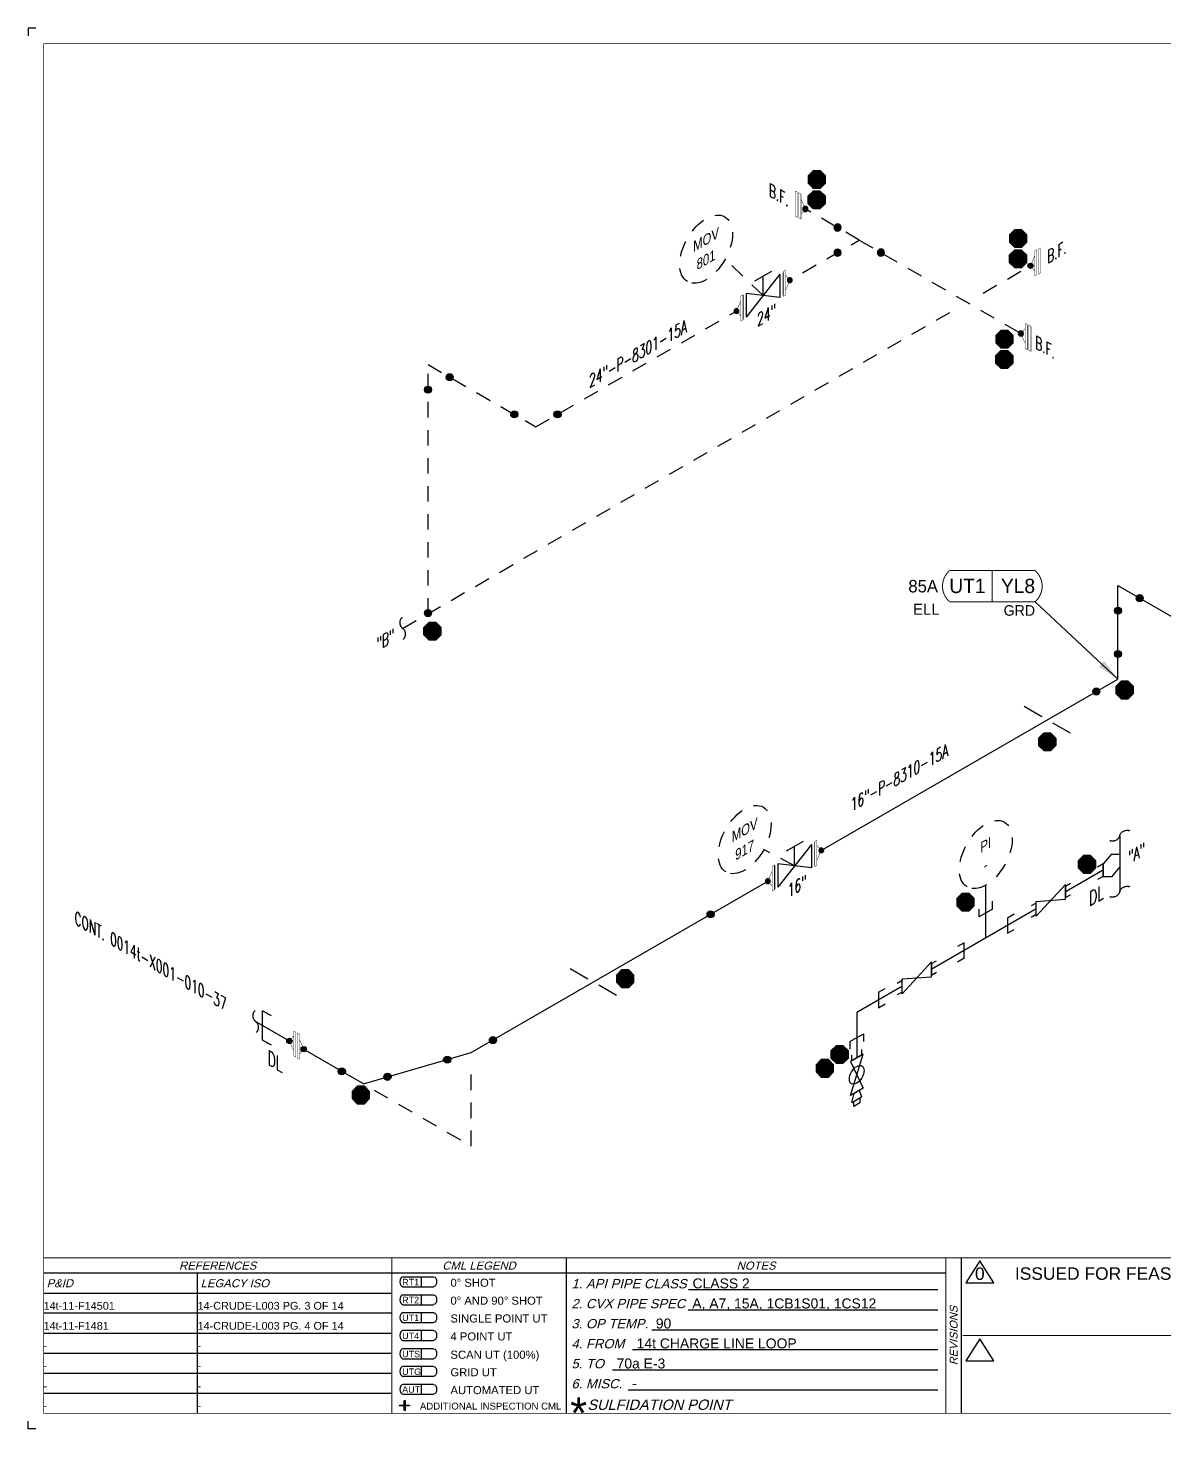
# Model space of a CAD drawing. Header units: inches. Extents: x 0 to 17.2, y 0 to 11.2.
# Drawn here: x 0 to 9.13, y 0 to 11.25 of the extents above; entities that cross this region are included whole.
import ezdxf
from ezdxf.enums import TextEntityAlignment as Align

# ---------------------------------------------------------------- set-up
doc = ezdxf.new("R2010")
doc.units = ezdxf.units.IN
doc.header["$MEASUREMENT"] = 0
doc.linetypes.add('HIDDEN2', pattern=[0.1875, 0.125, -0.0625])
for name, color, linetype in [('3', 1, 'Continuous'), ('BORDER', 3, 'Continuous'), ('BORDERTEXT', 7, 'Continuous'), ('COMP', 1, 'Continuous'), ('Continuation', 7, 'Continuous'), ('DL', 20, 'Continuous'), ('FITTINGS', 4, 'Continuous'), ('PART_PCML', 7, 'Continuous'), ('PART_SelectedCML_UT', 132, 'Continuous'), ('PIPE-ANNO', 150, 'HIDDEN2'), ('TEXT', 7, 'Continuous'), ('UNAS.PIPE', 251, 'Continuous'), ('WELD POINTS', 41, 'Continuous'), ('Welds', 7, 'Continuous')]:
    doc.layers.add(name, color=color, linetype=linetype)
doc.layers.add('PIPE', color=7, linetype='Continuous', lineweight=30)
doc.styles.add('CMLPAS', font='')
doc.styles.add('FEASStandard', font='arial.ttf')
doc.styles.add('ISO30', font='simplex.shx', dxfattribs={"width": 0.85, "oblique": 30, "height": 0.075})
doc.styles.add('ISO330', font='romand.shx', dxfattribs={"width": 0.85, "height": 0.05})
doc.styles.add('PART_Standard', font='romans', dxfattribs={"width": 0.8, "height": 0.09})
doc.styles.add('Richmond', font='arial.ttf')
doc.styles.add('SIMPLEX', font='ROMANS')
doc.styles.get("Standard").update_dxf_attribs({"font": 'arial.ttf'})
doc.styles.get('CMLPAS').set_extended_font_data('Cordia New')
doc.dimstyles.new('Richmond', dxfattribs={"dimtxt": 0.18, "dimasz": 0.18, "dimexe": 0.18, "dimexo": 0.0625, "dimgap": 0.09, "dimtad": 0, "dimtih": 1, "dimtoh": 1, "dimdec": 4, "dimzin": 0, "dimdsep": 46, "dimtxsty": 'Richmond', "dimcen": 0.09, "dimadec": 0, "dimazin": 0, "dimtfac": 1, "dimtdec": 4, "dimtofl": 0, "dimtmove": 0, "dimatfit": 3, "dimfxl": 1, "dimtolj": 1, "dimtzin": 0, "dimarcsym": 0})
doc.dimstyles.get("Standard").update_dxf_attribs({"dimtxt": 0.18, "dimasz": 0.18, "dimexe": 0.18, "dimexo": 0.0625, "dimgap": 0.09, "dimtad": 0, "dimtih": 1, "dimtoh": 1, "dimdec": 4, "dimzin": 0, "dimdsep": 46, "dimtxsty": 'Standard', "dimcen": 0.09, "dimadec": 0, "dimazin": 0, "dimtfac": 1, "dimtdec": 4, "dimtofl": 0, "dimtmove": 0, "dimatfit": 3, "dimfxl": 1, "dimtolj": 1, "dimtzin": 0, "dimarcsym": 0})

# ---------------------------------------------------------------- blocks, each defined once
blk = doc.blocks.new('Border')
h = blk.add_hatch(color=256)
h.dxf.hatch_style = 1
h.paths.add_polyline_path([(3.147, 0.317), (3.11, 0.317), (3.11, 0.31), (3.147, 0.31), (3.147, 0.273), (3.154, 0.273), (3.154, 0.31), (3.191, 0.31), (3.191, 0.317), (3.154, 0.317), (3.154, 0.354), (3.147, 0.354)])
blk.add_line((5.432, 1.244), (7.435, 1.244))
for points in [[(5.43, 1.083), (7.435, 1.083)], [(5.136, 0.922), (7.435, 0.922)], [(4.982, 0.762), (7.435, 0.762)], [(4.822, 0.601), (7.435, 0.601)], [(3.147, 0.317), (3.147, 0.354), (3.154, 0.354), (3.154, 0.317)], [(4.947, 0.44), (7.435, 0.44)], [(3.147, 0.31), (3.11, 0.31), (3.11, 0.317), (3.147, 0.317)], [(3.154, 0.31), (3.154, 0.273), (3.147, 0.273), (3.147, 0.31)], [(3.154, 0.317), (3.191, 0.317), (3.191, 0.31), (3.154, 0.31)]]:
    blk.add_lwpolyline(points)
at = {"layer": 'BORDER'}
for p, q in [((7.625, 0.25), (7.625, 1.5)), ((7.5, 1.375), (0.25, 1.375)), ((1.487, 0.25), (1.487, 1.375)), ((1.487, 1.214), (0.25, 1.214)), ((3.048, 1.214), (1.487, 1.214)), ((1.487, 1.054), (0.25, 1.054)), ((3.048, 1.054), (1.487, 1.054)), ((1.487, 0.893), (0.25, 0.893)), ((3.048, 0.893), (1.487, 0.893)), ((1.487, 0.732), (0.25, 0.732)), ((3.048, 0.732), (1.487, 0.732)), ((1.487, 0.571), (0.25, 0.571)), ((3.048, 0.571), (1.487, 0.571)), ((1.487, 0.411), (0.25, 0.411)), ((3.048, 0.411), (1.487, 0.411))]:
    blk.add_line(p, q, dxfattribs=at)
at = {"layer": 'BORDER', "const_width": 0.005}
blk.add_lwpolyline([(0.25, 0.25), (17.25, 0.25), (17.25, 11.25), (0.25, 11.25)], close=True, dxfattribs=at)
at = {"layer": 'BORDER', "const_width": 0.00833}
for points in [[(17.25, 1.5), (0.25, 1.5)], [(3.048, 0.25), (3.048, 1.5)], [(4.45, 0.25), (4.45, 1.5)], [(7.5, 0.25), (7.5, 1.5)], [(7.634, 0.875), (10.375, 0.875)]]:
    blk.add_lwpolyline(points, dxfattribs=at)
at = {"layer": 'BORDERTEXT', "color": 7, "linetype": 'Continuous'}
for p, q in [((3.137, 1.346), (3.383, 1.346)), ((3.137, 1.267), (3.383, 1.267)), ((3.137, 1.202), (3.383, 1.202)), ((3.137, 1.123), (3.383, 1.123))]:
    blk.add_line(p, q, dxfattribs=at)
at = {"layer": 'BORDERTEXT'}
for p, q in [((3.283, 1.346), (3.283, 1.267)), ((3.283, 1.202), (3.283, 1.123)), ((3.283, 1.059), (3.283, 0.98)), ((3.283, 1.059), (3.283, 0.98)), ((3.283, 0.915), (3.283, 0.836)), ((3.283, 0.915), (3.283, 0.836)), ((3.283, 0.768), (3.283, 0.689)), ((3.283, 0.768), (3.283, 0.689)), ((3.283, 0.626), (3.283, 0.548)), ((3.283, 0.626), (3.283, 0.548)), ((3.283, 0.483), (3.283, 0.405)), ((3.283, 0.483), (3.283, 0.405))]:
    blk.add_line(p, q, dxfattribs=at)
at = {"layer": 'BORDERTEXT', "color": 7}
for p, q in [((3.383, 1.059), (3.137, 1.059)), ((3.137, 0.98), (3.383, 0.98)), ((3.383, 0.915), (3.137, 0.915)), ((3.137, 0.836), (3.383, 0.836)), ((3.383, 0.768), (3.137, 0.768)), ((3.137, 0.689), (3.383, 0.689)), ((3.383, 0.626), (3.137, 0.626)), ((3.137, 0.548), (3.383, 0.548)), ((3.383, 0.483), (3.137, 0.483)), ((3.137, 0.405), (3.383, 0.405))]:
    blk.add_line(p, q, dxfattribs=at)
at = {"layer": 'BORDERTEXT'}
for centre in [(3.137, 1.307), (3.137, 1.163), (3.137, 1.02), (3.137, 0.876), (3.137, 0.729), (3.137, 0.587), (3.137, 0.444)]:
    blk.add_ellipse(centre, major_axis=(0, -0.0394), ratio=0.624439, start_param=3.141593, end_param=6.283185, dxfattribs=at)
at = {"layer": 'BORDERTEXT', "extrusion": (0, 0, -1)}
for centre in [(3.383, 1.307), (3.383, 1.163), (3.383, 1.02), (3.383, 0.876), (3.383, 0.729), (3.383, 0.587), (3.383, 0.444)]:
    blk.add_ellipse(centre, major_axis=(0, -0.0394), ratio=0.624439, start_param=3.141593, end_param=6.283185, dxfattribs=at)
at = {"layer": 'BORDERTEXT', "style": 'FEASStandard', "oblique": 15}
for s, p in [('REFERENCES', (1.649, 1.437)), ('CML LEGEND', (3.749, 1.437)), ('NOTES', (5.975, 1.437))]:
    blk.add_text(s, height=0.065, dxfattribs=at).set_placement(p, align=Align.MIDDLE)
for s, p in [('P&ID', (0.275, 1.295)), ('LEGACY ISO', (1.512, 1.295))]:
    blk.add_text(s, height=0.065, dxfattribs=at).set_placement(p, align=Align.MIDDLE_LEFT)
at = {"layer": 'BORDERTEXT', "style": 'FEASStandard'}
for s, height, p in [('RT1', 0.0518, (3.131, 1.279)), ('0%%D SHOT', 0.0648, (3.519, 1.267)), ('RT2', 0.0518, (3.131, 1.135)), ('0%%D AND 90%%D SHOT', 0.0648, (3.519, 1.123)), ('UT1', 0.0518, (3.131, 0.992)), ('SINGLE POINT UT', 0.0648, (3.519, 0.98)), ('4 POINT UT', 0.0648, (3.519, 0.836)), ('UT4', 0.0518, (3.131, 0.847)), ('UTS', 0.0518, (3.131, 0.701)), ('SCAN UT (100%%%)', 0.0648, (3.519, 0.689)), ('UTG', 0.0518, (3.131, 0.559)), ('GRID UT', 0.0648, (3.519, 0.548)), ('AUT', 0.0518, (3.131, 0.416)), ('AUTOMATED UT', 0.0648, (3.519, 0.405)), ('ADDITIONAL INSPECTION CML', 0.055, (3.274, 0.281))]:
    blk.add_text(s, height=height, dxfattribs=at).set_placement(p)
at = {"layer": 'BORDERTEXT', "style": 'FEASStandard', "oblique": 15}
for s, height, p in [('1. API PIPE CLASS', 0.075, (4.491, 1.254)), ('2. CVX PIPE SPEC', 0.075, (4.491, 1.094)), ('3. OP TEMP.', 0.075, (4.491, 0.933)), ('4. FROM ', 0.075, (4.491, 0.772)), ('5. TO ', 0.075, (4.491, 0.612)), ('6. MISC. ', 0.075, (4.491, 0.451)), ('SULFIDATION POINT', 0.08333, (4.619, 0.278))]:
    blk.add_text(s, height=height, dxfattribs=at).set_placement(p)
blk.add_text('REVISIONS', height=0.0625, rotation=90, dxfattribs=at).set_placement((7.562, 0.875), align=Align.MIDDLE)
at = {"layer": 'BORDERTEXT', "insert": (4.481, 0.378), "char_height": 0.25, "attachment_point": 1, "style": 'FEASStandard'}
blk.add_mtext('*', dxfattribs=at)
blk = doc.blocks.new('BORDER TEXT')
at = {"layer": 'BORDERTEXT'}
for tag, p, height, style in [('API_PIPE_CLASS', (5.464, 1.254), 0.08, 'Richmond'), ('MATERIAL1', (12.263, 1.211), 0.08, 'Richmond'), ('P&ID_#1', (0.25, 1.083), 0.0625, 'FEASStandard'), ('LINE_#1', (1.487, 1.083), 0.0625, 'FEASStandard'), ('CVX_PIPE_SPEC', (5.462, 1.093), 0.08, 'Richmond'), ('OP_TEMP', (5.169, 0.932), 0.08, 'Richmond'), ('MATERIAL2', (12.263, 1.04), 0.08, 'Richmond'), ('P&ID_#2', (0.25, 0.922), 0.0625, 'FEASStandard'), ('LINE_#2', (1.487, 0.922), 0.0625, 'FEASStandard'), ('MATERIAL3', (12.263, 0.868), 0.08, 'Richmond'), ('P&ID_#3', (0.25, 0.762), 0.0625, 'FEASStandard'), ('LINE_#3', (1.487, 0.762), 0.0625, 'FEASStandard'), ('FROM', (5.015, 0.772), 0.08, 'Richmond'), ('TO', (4.854, 0.611), 0.08, 'Richmond'), ('MATERIAL4', (12.263, 0.696), 0.08, 'Richmond'), ('P&ID_#4', (0.25, 0.601), 0.0625, 'FEASStandard'), ('LINE_#4', (1.487, 0.601), 0.0625, 'FEASStandard'), ('MATERIAL5', (12.263, 0.525), 0.08, 'Richmond'), ('P&ID_#5', (0.25, 0.44), 0.0625, 'FEASStandard'), ('LINE_#5', (1.487, 0.44), 0.0625, 'FEASStandard'), ('MISC', (4.979, 0.451), 0.08, 'Richmond'), ('INSULATION', (12.928, 0.414), 0.0625, 'FEASStandard'), ('P&ID_#6', (0.25, 0.28), 0.0625, 'FEASStandard'), ('LINE_#6', (1.487, 0.28), 0.0625, 'FEASStandard'), ('PWHT', (12.928, 0.281), 0.0625, 'FEASStandard')]:
    blk.add_attdef(tag, p, '', height=height, dxfattribs=dict(at, style=style))
at = {"layer": 'BORDERTEXT', "style": 'FEASStandard'}
for tag, p in [('DR.BY', (11.075, 0.562)), ('DR.BY_DATE', (11.95, 0.562)), ('CHK_BY', (11.075, 0.354)), ('CHK._BY_DATE', (11.95, 0.354))]:
    blk.add_attdef(tag, text='', height=0.1, dxfattribs=at).set_placement(p, align=Align.MIDDLE_CENTER)
at = {"layer": 'BORDERTEXT', "style": 'PART_Standard', "width": 0.8}
for tag, p in [('PLANT_NUMBER', (13.938, 0.384)), ('SYSTEM_NUMBER', (14.812, 0.384)), ('CIRCUIT_NUMBER', (15.688, 0.384)), ('SHEET_NUMBER', (16.5, 0.384)), ('REVISION', (17.062, 0.384))]:
    blk.add_attdef(tag, text='', height=0.15, dxfattribs=at).set_placement(p, align=Align.MIDDLE_CENTER)
blk = doc.blocks.new('AM9A04')
at = {"linetype": 'Continuous', "const_width": 0.01}
blk.add_lwpolyline([(0, -0.289), (0, 0.289), (-0.05, 0.318), (-0.05, -0.26)], close=True, dxfattribs=at)
at = {"const_width": 0.01}
blk.add_lwpolyline([(-0.05, -0.144), (-0.15, 0.087), (-0.05, 0.202)], dxfattribs=at)
blk = doc.blocks.new('A09')
at = {"layer": 'Welds'}
h = blk.add_hatch(color=256, dxfattribs=at)
h.dxf.hatch_style = 1
h.paths.add_polyline_path([(-0.03, 0, 1), (0.03, 0, 1)])
blk.add_circle((0, 0), 0.03, dxfattribs=at)
blk = doc.blocks.new('1_BREAK-PIPE_PIPE_00')
at = {"color": 0, "linetype": 'ByBlock', "lineweight": -2}
for centre, major_axis in [((0.03, -0.092), (0, 0.101)), ((-0.03, 0.092), (0, -0.101))]:
    blk.add_ellipse(centre, major_axis=major_axis, ratio=0.711978, start_param=0.427466, end_param=3.141593, dxfattribs=at)
blk = doc.blocks.new('1_Tilde_00')
at = {"layer": 'PIPE-ANNO', "xscale": -0.5000000000000001, "yscale": 0.5, "zscale": 0.5}
blk.add_blockref('1_BREAK-PIPE_PIPE_00', (0, 0), dxfattribs=at)
blk = doc.blocks.new('1_Cont_330')
at = {"layer": 'Continuation', "style": 'PART_Standard', "oblique": 330, "width": 0.8}
blk.add_attdef('CONT.', (0, 0), '', height=0.09, rotation=330, dxfattribs=at)
blk = doc.blocks.new('2_WELD_SINGLE_00')
at = {"linetype": 'ByBlock', "lineweight": -2}
h = blk.add_hatch(color=0, dxfattribs=at)
edge = h.paths.add_edge_path()
edge.add_arc((0, 0), 0.0286, 0, 360)
at = {"color": 0, "linetype": 'ByBlock', "lineweight": -2}
blk.add_circle((0, 0), 0.0286, dxfattribs=at)
blk = doc.blocks.new('*U89')
at = {"layer": 'WELD POINTS'}
for p, rotation in [((-0.174, 0.1), 329.9999999999993), ((0.193, 0.056), 106.102113751986)]:
    blk.add_blockref('2_WELD_SINGLE_00', p, dxfattribs=dict(at, rotation=rotation))
blk = doc.blocks.new('*U90')
at = {"layer": 'WELD POINTS'}
for p, rotation in [((0.174, 0.1), 120.0000000000004), ((-0.193, -0.056), 16.10211375198597)]:
    blk.add_blockref('2_WELD_SINGLE_00', p, dxfattribs=dict(at, rotation=rotation))
blk = doc.blocks.new('4_SUPPORT_I-BEAM_30')
at = {"color": 0, "linetype": 'ByBlock', "lineweight": -2}
for p, q in [((-0.044, 0.025), (-0.186, 0.107)), ((0.186, -0.107), (0.044, -0.025))]:
    blk.add_line(p, q, dxfattribs=at)
blk = doc.blocks.new('3_VALVE_FLANGE_GATE_30')
at = {"color": 0, "linetype": 'ByBlock', "lineweight": -2}
blk.add_wipeout([(-0.162, -0.187), (-0.135, -0.172), (0, 0), (0.135, -0.016), (0.162, 0), (0.162, 0.187), (0.135, 0.172), (0, 0), (-0.135, 0.016), (-0.162, 0)], dxfattribs=at)
for p, q in [((0.135, 0.172), (-0.135, -0.172)), ((0.068, 0.195), (-0.068, 0.117)), ((0, 0), (0, 0.156)), ((0.135, 0.172), (0.135, -0.016)), ((0.162, 0.187), (0.162, 0)), ((-0.162, 0), (-0.162, -0.187)), ((-0.135, 0.016), (-0.135, -0.172)), ((0.135, -0.016), (-0.135, 0.016))]:
    blk.add_line(p, q, dxfattribs=at)
blk = doc.blocks.new('*U81')
blk.add_wipeout([(0.052, -0.03), (0.017, -0.07), (0.017, -0.11), (0, -0.1), (0, 0.1), (0.017, 0.09), (0.017, 0.05)]).dxf.layer = 'COMP'
at = {"layer": '3', "xscale": 0.65, "yscale": 0.65, "zscale": 0.65}
blk.add_blockref('A09', (0.052, -0.03), dxfattribs=at)
at = {"layer": 'COMP', "xscale": 0.3466300616258731, "yscale": 0.3466300616258731, "zscale": 0.3466300616258731, "rotation": 180}
blk.add_blockref('AM9A04', (0, 0), dxfattribs=at)
blk = doc.blocks.new('1_Text_30')
at = {"layer": 'TEXT', "style": 'PART_Standard', "oblique": 30, "width": 0.8}
blk.add_attdef('TEXT', (0, 0), '', height=0.09, rotation=30, dxfattribs=at)
blk = doc.blocks.new('1_ID-BUBBLE_INSTRUMENT_30')
at = {"color": 0, "linetype": 'ByBlock', "lineweight": -2}
blk.add_ellipse((0, 0), major_axis=(-0.15, -0.26), ratio=0.57735, dxfattribs=at)
at = {"color": 0, "linetype": 'ByBlock', "lineweight": -2, "oblique": 30}
for tag, p in [('INST.TYPE', (-0.019, 0.067)), ('NUM', (-0.019, -0.094))]:
    blk.add_attdef(tag, text='', height=0.075, rotation=30, dxfattribs=at).set_placement(p, align=Align.MIDDLE_CENTER)
blk = doc.blocks.new('2_ELBOW_WELD_30')
at = {"linetype": 'ByBlock', "lineweight": -2}
h = blk.add_hatch(color=0, dxfattribs=at)
edge = h.paths.add_edge_path()
edge.add_arc((0.174, 0.1), 0.0286, 0, 360)
h = blk.add_hatch(color=0, dxfattribs=at)
edge = h.paths.add_edge_path()
edge.add_arc((0, -0.201), 0.0286, 0, 360)
at = {"color": 0, "linetype": 'ByBlock', "lineweight": -2}
for centre in [(0.174, 0.1), (0, -0.201)]:
    blk.add_circle(centre, 0.0286, dxfattribs=at)
blk = doc.blocks.new('2_ELBOW_WELD_330')
at = {"linetype": 'ByBlock', "lineweight": -2}
h = blk.add_hatch(color=0, dxfattribs=at)
edge = h.paths.add_edge_path()
edge.add_arc((0.174, -0.1), 0.0286, 0, 360)
h = blk.add_hatch(color=0, dxfattribs=at)
edge = h.paths.add_edge_path()
edge.add_arc((0, -0.201), 0.0286, 0, 360)
at = {"color": 0, "linetype": 'ByBlock', "lineweight": -2}
for centre in [(0.174, -0.1), (0, -0.201)]:
    blk.add_circle(centre, 0.0286, dxfattribs=at)
blk = doc.blocks.new('DL_330')
at = {"layer": 'DL', "style": 'ISO330', "oblique": 330, "width": 0.85}
blk.add_text('DL', height=0.1, rotation=330, dxfattribs=at).set_placement((0, 0))
blk = doc.blocks.new('2_SOCKET_SINGLE_30')
at = {"color": 0, "linetype": 'ByBlock', "lineweight": -2}
for p, q in [((0, 0.063), (0.054, 0.094)), ((0, 0.063), (0, -0.063)), ((0, -0.063), (0.054, -0.031))]:
    blk.add_line(p, q, dxfattribs=at)
blk = doc.blocks.new('1_Cont_30')
at = {"layer": 'Continuation', "style": 'PART_Standard', "oblique": 30, "width": 0.8}
blk.add_attdef('CONT', (0, 0), '', height=0.09, rotation=30, dxfattribs=at)
blk = doc.blocks.new('DL_30')
at = {"layer": 'DL', "style": 'ISO30', "oblique": 30, "width": 0.85}
blk.add_text('DL', height=0.1, rotation=30, dxfattribs=at).set_placement((-0.21, 0.037))
blk = doc.blocks.new('1_Tilde_30')
at = {"layer": 'PIPE-ANNO', "xscale": -0.5000000000000001, "yscale": 0.5000000000000001, "zscale": 0.5000000000000001, "rotation": 114.4010914305396}
blk.add_blockref('1_BREAK-PIPE_PIPE_00', (0, 0), dxfattribs=at)
blk = doc.blocks.new('*U98')
blk.add_wipeout([(-0.118, -0.009), (-0.118, -0.128), (0, 0), (0.118, 0.009), (0.118, 0.128), (0, 0)]).dxf.layer = 'FITTINGS'
at = {"layer": 'FITTINGS'}
blk.add_lwpolyline([(-0.118, -0.009), (0.118, 0.009), (0.118, 0.128), (-0.118, -0.128)], close=True, dxfattribs=at)
at = {"layer": 'FITTINGS', "xscale": 0.7320126629850954, "yscale": 0.7320126629850954, "zscale": 0.7320126629850954}
blk.add_blockref('2_SOCKET_SINGLE_30', (0.118, 0.068), dxfattribs=at)
at = {"layer": 'FITTINGS', "xscale": 0.7320126629850954, "yscale": 0.7320126629850954, "zscale": 0.7320126629850954, "rotation": 179.9999999999998}
blk.add_blockref('2_SOCKET_SINGLE_30', (-0.118, -0.068), dxfattribs=at)
blk = doc.blocks.new('2_TEE_SOCKET_30')
at = {"color": 0, "linetype": 'ByBlock', "lineweight": -2}
for p, q in [((0.054, 0.232), (-0.054, 0.17)), ((-0.054, 0.17), (-0.054, 0.232)), ((0.054, 0.232), (0.054, 0.295)), ((0.174, 0.163), (0.228, 0.194)), ((0.174, 0.163), (0.174, 0.038)), ((0.174, 0.038), (0.228, 0.069)), ((-0.054, -0.232), (0.054, -0.17)), ((0.054, -0.17), (0.054, -0.232)), ((-0.054, -0.232), (-0.054, -0.295))]:
    blk.add_line(p, q, dxfattribs=at)
blk = doc.blocks.new('*U99')
blk.add_wipeout([(-0.051, 0.107), (0.051, 0.166), (0, 0), (0.051, -0.107), (-0.051, -0.166), (0, 0)]).dxf.layer = 'FITTINGS'
at = {"layer": 'FITTINGS'}
blk.add_lwpolyline([(-0.051, 0.107), (0.051, -0.107), (-0.051, -0.166), (0.051, 0.166)], close=True, dxfattribs=at)
at = {"layer": 'FITTINGS', "xscale": -0.7320126629850952, "yscale": 0.7320126629850954, "zscale": 0.7320126629850954, "rotation": 300.0000000000001}
blk.add_blockref('2_SOCKET_SINGLE_30', (0, 0.136), dxfattribs=at)
blk = doc.blocks.new('2_ELBOW_SOCKET_30')
at = {"color": 0, "linetype": 'ByBlock', "lineweight": -2}
for p, q in [((0.174, 0.163), (0.228, 0.194)), ((0.174, 0.163), (0.174, 0.038)), ((0.174, 0.038), (0.228, 0.069)), ((-0.054, -0.232), (0.054, -0.17)), ((0.054, -0.17), (0.054, -0.232)), ((-0.054, -0.232), (-0.054, -0.295))]:
    blk.add_line(p, q, dxfattribs=at)
blk = doc.blocks.new('2_PLUG_PIPE_30')
at = {"color": 0, "linetype": 'ByBlock', "lineweight": -2}
blk.add_wipeout([(0, 0.023), (0, -0.023), (0.055, -0.013), (0.055, 0.004), (0.09, 0.024), (0.09, 0.08), (0.055, 0.06), (0.055, 0.077)], dxfattribs=at)
for p, q in [((0.055, 0.077), (0, 0.023)), ((0, 0.023), (0, -0.023)), ((0.09, 0.08), (0.055, 0.06)), ((0.055, 0.077), (0.055, -0.013)), ((0.055, 0.004), (0.09, 0.024)), ((0.09, 0.024), (0.09, 0.08)), ((0, -0.023), (0.055, -0.013))]:
    blk.add_line(p, q, dxfattribs=at)
blk = doc.blocks.new('1_Text_330')
at = {"layer": 'TEXT', "style": 'PART_Standard', "oblique": 330, "width": 0.8}
blk.add_attdef('3/4"', (0, 0), '', height=0.09, rotation=330, dxfattribs=at)
blk = doc.blocks.new('2_TEE_WELD_30')
at = {"linetype": 'ByBlock', "lineweight": -2}
h = blk.add_hatch(color=0, dxfattribs=at)
edge = h.paths.add_edge_path()
edge.add_arc((0, 0.201), 0.0286, 0, 360)
h = blk.add_hatch(color=0, dxfattribs=at)
edge = h.paths.add_edge_path()
edge.add_arc((0.174, 0.1), 0.0286, 0, 360)
h = blk.add_hatch(color=0, dxfattribs=at)
edge = h.paths.add_edge_path()
edge.add_arc((0, -0.201), 0.0286, 0, 360)
at = {"color": 0, "linetype": 'ByBlock', "lineweight": -2}
for centre in [(0, 0.201), (0.174, 0.1), (0, -0.201)]:
    blk.add_circle(centre, 0.0286, dxfattribs=at)
blk = doc.blocks.new('PART_PCML')
blk.add_hatch(color=0).paths.add_polyline_path([(-0.07, -0.029), (-0.029, -0.07), (0.029, -0.07), (0.07, -0.029), (0.07, 0.029), (0.029, 0.07), (-0.029, 0.07), (-0.07, 0.029)])
at = {"color": 7, "const_width": 0.009}
blk.add_lwpolyline([(-0.07, 0.029), (-0.029, 0.07), (0.029, 0.07), (0.07, 0.029), (0.07, -0.029), (0.029, -0.07), (-0.029, -0.07), (-0.07, -0.029), (-0.07, 0.029), (-0.029, 0.07)], dxfattribs=at)
at = {"color": 18, "true_color": 0x000000}
blk.add_lwpolyline([(-0.029, 0.07), (-0.07, 0.029), (-0.07, -0.029), (-0.029, -0.07), (0.029, -0.07), (0.07, -0.029), (0.07, 0.029), (0.029, 0.07)], close=True, dxfattribs=at)
at = {"color": 7, "true_color": 0xffffff, "style": 'SIMPLEX', "width": 0.8, "flags": 1}
for tag, p in [('CIRCUIT', (-0.094, 0.089)), ('DM', (-0.053, -0.133)), ('TYPE', (-0.075, -0.204))]:
    blk.add_attdef(tag, p, '', height=0.0586, dxfattribs=at)
at = {"color": 7, "true_color": 0xffffff, "style": 'SIMPLEX', "width": 0.8}
blk.add_attdef('DMDISP', text='', height=0.0586, dxfattribs=at).set_placement((0, 0), align=Align.MIDDLE_CENTER)
blk = doc.blocks.new('CMLPAS')
at = {"const_width": 0.008}
blk.add_lwpolyline([(0.063, 0.125, 0.454441), (0.063, -0.125), (0.75, -0.125, 0.454441), (0.75, 0.125)], format="xyb", close=True, dxfattribs=at)
blk.add_lwpolyline([(0.406, -0.125), (0.406, 0.125)], dxfattribs=at)
at = {"style": 'CMLPAS', "flags": 1}
for tag, p in [('STATE', (0.75, 0.623)), ('DL', (0.75, 0.482)), ('CIRCUIT', (0.75, 0.341)), ('SUBSINTERVAL(MONTHS)', (-0.025, -0.335)), ('OLD_ID', (0.75, -0.337)), ('OLD_NDE', (0.75, -0.478)), ('OLD_ENTY', (0.741, -0.636)), ('SIZE', (0.747, -0.761)), ('SPEC', (0.747, -0.902)), ('JUSTIFY', (0.747, -1.043)), ('COMMENTS', (0.747, -1.185)), ('OLD_ASSET', (0.75, -1.326)), ('SCHED', (0.737, -1.469)), ('NOM_THICK', (0.752, -1.61)), ('CORR_ALLOW', (0.763, -1.745)), ('TML_STATUS', (0.772, -1.878)), ('FLOW_ORDER', (0.778, -2.13))]:
    blk.add_attdef(tag, text='', height=0.1, dxfattribs=at).set_placement(p, align=Align.MIDDLE_RIGHT)
at = {"style": 'CMLPAS'}
for tag, height, p in [('CHILD', 0.25, (0.75, 0.269)), ('###', 0.115, (0.75, 0.002)), ('ACCESS', 0.085, (0.75, -0.195))]:
    blk.add_attdef(tag, text='', height=height, dxfattribs=at).set_placement(p, align=Align.MIDDLE_RIGHT)
at = {"color": 152, "style": 'CMLPAS'}
for tag, height, p in [('SPECIAL', 0.085, (0.405, 0.19)), ('DM-TYPE', 0.1, (-0.03, 0)), ('COMP', 0.09, (-0.017, -0.185))]:
    blk.add_attdef(tag, text='', height=height, dxfattribs=at).set_placement(p, align=Align.MIDDLE_RIGHT)
at = {"style": 'CMLPAS'}
blk.add_attdef('NDE', text='', height=0.115, dxfattribs=at).set_placement((0.206, 0.002), align=Align.MIDDLE_CENTER)
blk = doc.blocks.new('*U91')
at = {"color": 20, "linetype": 'ByBlock', "ltscale": 0.7}
blk.add_line((0.054, -0.15), (0.054, 0.087), dxfattribs=at)
for points in [[(0.126, 0.046), (0.054, 0.087)], [(0.126, -0.191), (0.054, -0.15)]]:
    blk.add_leader(points, dimstyle='Richmond', override={"dimasz": 0.04, "dimgap": 0.09, "dimtad": 0}, dxfattribs=at)

msp = doc.modelspace()

# ---------------------------------------------------------------- linework, layer by layer
for p, q in [((0, 11.25), (0, 11.188)), ((0.062, 11.25), (0, 11.25)), ((0, 0), (0, 0.062)), ((0.062, 0), (0, 0))]:
    msp.add_line(p, q)
at = {"layer": 'BORDERTEXT'}
for points in [[(7.647, 1.349), (7.534, 1.173), (7.76, 1.173)], [(7.647, 0.724), (7.534, 0.548), (7.76, 0.548)]]:
    msp.add_lwpolyline(points, close=True, dxfattribs=at)
at = {"layer": 'COMP', "linetype": 'Continuous', "const_width": 0.00347}
for points in [[(6.182, 9.73), (6.182, 9.93), (6.164, 9.94), (6.164, 9.74)], [(8.118, 9.274), (8.118, 9.474), (8.135, 9.484), (8.135, 9.284)], [(8.041, 8.864), (8.041, 8.664), (8.058, 8.654), (8.058, 8.854)]]:
    msp.add_lwpolyline(points, close=True, dxfattribs=at)
at = {"layer": 'PIPE', "linetype": 'HIDDEN2'}
for p, q in [((6.678, 9.547), (6.245, 9.797)), ((4.08, 8.047), (6.678, 9.547)), ((6.678, 9.547), (7.977, 8.797)), ((7.674, 9.122), (8.054, 9.341)), ((3.01, 6.429), (7.414, 8.972)), ((3.214, 6.547), (3.214, 8.547)), ((3.214, 8.547), (4.08, 8.047))]:
    msp.add_line(p, q, dxfattribs=at)
at = {"layer": 'PIPE'}
for p, q in [((8.757, 6.022), (8.757, 6.772)), ((8.757, 6.772), (10.489, 5.772)), ((3.561, 3.022), (8.757, 6.022)), ((8.771, 4.564), (6.658, 3.344)), ((7.695, 3.943), (7.695, 4.368)), ((6.658, 3.344), (6.658, 2.708)), ((2.695, 2.772), (2.157, 3.083)), ((2.695, 2.772), (3.561, 3.022))]:
    msp.add_line(p, q, dxfattribs=at)
at = {"layer": 'PIPE-ANNO'}
for p, q in [((3.561, 2.272), (3.561, 2.922)), ((2.781, 2.722), (3.561, 2.272))]:
    msp.add_line(p, q, dxfattribs=at)
at = {"layer": 'UNAS.PIPE'}
for p, q in [((8.771, 4.764), (8.771, 4.314)), ((2.157, 3.083), (1.829, 3.272))]:
    msp.add_line(p, q, dxfattribs=at)

# ---------------------------------------------------------------- block references
for name, p in [('1_Tilde_00', (3.01, 6.429)), ('1_Tilde_30', (8.771, 4.764)), ('DL_30', (8.734, 4.157)), ('1_Tilde_30', (8.771, 4.314)), ('DL_330', (1.924, 2.93))]:
    msp.add_blockref(name, p)
at = {"rotation": 180}
msp.add_blockref('1_Tilde_00', (1.829, 3.272), dxfattribs=at)
at = {"layer": 'BORDER'}
msp.add_blockref('Border', (-0.125, -0.125), dxfattribs=at)
at = {"layer": 'BORDERTEXT'}
ref = msp.add_blockref('BORDER TEXT', (-0.125, -0.125), dxfattribs=at)
ref.add_attrib('MISC', '-', (4.854, 0.326), dxfattribs={"height": 0.08, "style": 'Richmond'})
ref.add_attrib('TO', '70a E-3', (4.729, 0.486), dxfattribs={"height": 0.08, "style": 'Richmond'})
ref.add_attrib('FROM', '14t CHARGE LINE LOOP', (4.89, 0.647), dxfattribs={"height": 0.08, "style": 'Richmond'})
ref.add_attrib('OP_TEMP', '90', (5.044, 0.807), dxfattribs={"height": 0.08, "style": 'Richmond'})
ref.add_attrib('CVX_PIPE_SPEC', 'A, A7, 15A, 1CB1S01, 1CS12', (5.337, 0.968), dxfattribs={"height": 0.08, "style": 'Richmond'})
ref.add_attrib('API_PIPE_CLASS', 'CLASS 2', (5.339, 1.129), dxfattribs={"height": 0.08, "style": 'Richmond'})
ref.add_attrib('LINE_#6', '-', (1.362, 0.155), dxfattribs={"height": 0.0625, "style": 'FEASStandard'})
ref.add_attrib('LINE_#5', '-', (1.362, 0.315), dxfattribs={"height": 0.0625, "style": 'FEASStandard'})
ref.add_attrib('LINE_#4', '-', (1.362, 0.476), dxfattribs={"height": 0.0625, "style": 'FEASStandard'})
ref.add_attrib('LINE_#3', '-', (1.362, 0.637), dxfattribs={"height": 0.0625, "style": 'FEASStandard'})
ref.add_attrib('LINE_#2', '14-CRUDE-L003 PG. 4 OF 14', (1.362, 0.797), dxfattribs={"height": 0.0625, "style": 'FEASStandard'})
ref.add_attrib('LINE_#1', '14-CRUDE-L003 PG. 3 OF 14', (1.362, 0.958), dxfattribs={"height": 0.0625, "style": 'FEASStandard'})
ref.add_attrib('P&ID_#6', '-', (0.125, 0.155), dxfattribs={"height": 0.0625, "style": 'FEASStandard'})
ref.add_attrib('P&ID_#5', '-', (0.125, 0.315), dxfattribs={"height": 0.0625, "style": 'FEASStandard'})
ref.add_attrib('P&ID_#4', '-', (0.125, 0.476), dxfattribs={"height": 0.0625, "style": 'FEASStandard'})
ref.add_attrib('P&ID_#3', '-', (0.125, 0.637), dxfattribs={"height": 0.0625, "style": 'FEASStandard'})
ref.add_attrib('P&ID_#2', '14t-11-F1481', (0.125, 0.797), dxfattribs={"height": 0.0625, "style": 'FEASStandard'})
ref.add_attrib('P&ID_#1', '14t-11-F14501', (0.125, 0.958), dxfattribs={"height": 0.0625, "style": 'FEASStandard'})
at = {"layer": 'COMP', "yscale": 0.3466300616258731, "zscale": 0.3466300616258731, "rotation": 180}
for p, xscale in [((6.193, 9.827), 0.3466300616258731), ((8.106, 9.371), -0.3466300616258731)]:
    msp.add_blockref('AM9A04', p, dxfattribs=dict(at, xscale=xscale))
at = {"layer": 'COMP', "xscale": 0.3466300616258731, "yscale": 0.3466300616258731, "zscale": 0.3466300616258731}
msp.add_blockref('AM9A04', (8.029, 8.767), dxfattribs=at)
at = {"layer": 'Continuation'}
for name, p, values in [('1_Cont_30', (2.801, 6.245), {'CONT': '"B"'}), ('1_Cont_30', (8.839, 4.533), {'CONT': '"A"'}), ('1_Cont_330', (0.373, 4.059), {'CONT.': 'CONT. 0014t-X001-010-37'})]:
    msp.add_blockref(name, p, dxfattribs=at).add_auto_attribs(values)
at = {"layer": 'DL'}
msp.add_blockref('*U91', (1.829, 3.272), dxfattribs=at)
at = {"layer": 'FITTINGS'}
for p in [(8.189, 5.694), (4.541, 3.588)]:
    msp.add_blockref('4_SUPPORT_I-BEAM_30', p, dxfattribs=at)
at = {"layer": 'PART_PCML', "color": 13}
for p in [(6.338, 10.034), (7.955, 9.56), (7.845, 8.752), (3.249, 6.406), (8.811, 5.934), (8.189, 5.518), (7.532, 4.231), (4.798, 3.616), (2.674, 2.682)]:
    msp.add_blockref('PART_PCML', p, dxfattribs=at).add_auto_attribs({'DMDISP': '85A'})
at = {"layer": 'PART_PCML', "color": 96}
for p in [(6.336, 9.87), (7.954, 9.396), (7.844, 8.589), (6.402, 2.896)]:
    msp.add_blockref('PART_PCML', p, dxfattribs=at).add_auto_attribs({'DMDISP': '51A'})
at = {"layer": 'PART_SelectedCML_UT'}
msp.add_blockref('CMLPAS', (7.341, 6.768), dxfattribs=at).add_auto_attribs({'###': 'YL8', 'NDE': 'UT1', 'DM-TYPE': '85A', 'COMP': 'ELL', 'ACCESS': 'GRD'})
at = {"layer": 'PIPE-ANNO'}
msp.add_blockref('1_ID-BUBBLE_INSTRUMENT_30', (7.695, 4.613), dxfattribs=at).add_auto_attribs({'INST.TYPE': 'PI', 'NUM': '-'})
at = {"layer": 'TEXT'}
for name, p, values in [('1_Text_330', (5.952, 9.903), {'3/4"': 'B.F.'}), ('1_Text_30', (8.187, 9.355), {'TEXT': 'B.F.'}), ('1_Text_30', (4.509, 8.358), {'TEXT': '24"-P-8301-15A'}), ('1_Text_330', (8.093, 8.681), {'3/4"': 'B.F.'}), ('1_Text_30', (6.61, 4.954), {'TEXT': '16"-P-8310-15A'})]:
    msp.add_blockref(name, p, dxfattribs=at).add_auto_attribs(values)
at = {"layer": 'WELD POINTS', "xscale": -1, "rotation": 59.99999999999994}
msp.add_blockref('2_TEE_WELD_30', (6.678, 9.547), dxfattribs=at)
at = {"layer": 'WELD POINTS'}
for name, p in [('2_ELBOW_WELD_330', (3.214, 8.547)), ('2_ELBOW_WELD_330', (8.757, 6.772)), ('2_WELD_SINGLE_00', (3.214, 6.551)), ('2_WELD_SINGLE_00', (5.484, 4.133)), ('*U90', (3.561, 3.022)), ('*U89', (2.695, 2.772))]:
    msp.add_blockref(name, p, dxfattribs=at)
for p, rotation in [((4.08, 8.047), 120), ((8.757, 6.022), 180)]:
    msp.add_blockref('2_ELBOW_WELD_30', p, dxfattribs=dict(at, rotation=rotation))
at = {"layer": 'Welds', "yscale": 0.7, "zscale": 0.7}
for p, xscale in [((6.245, 9.797), -0.7), ((8.054, 9.341), 0.7)]:
    msp.add_blockref('A09', p, dxfattribs=dict(at, xscale=xscale))
at = {"layer": 'Welds', "xscale": -0.7, "yscale": 0.7, "zscale": 0.7, "rotation": 180}
msp.add_blockref('A09', (7.977, 8.797), dxfattribs=at)

# ---------------------------------------------------------------- texts
at = {"layer": 'BORDERTEXT', "style": 'FEASStandard'}
msp.add_text('ISSUED FOR FEAS PROJECT', height=0.1, dxfattribs=at).set_placement((8.903, 1.248), align=Align.MIDDLE_CENTER)
msp.add_attdef('0', text='', height=0.1, dxfattribs=at).set_placement((7.647, 1.247), align=Align.MIDDLE_CENTER)

# ---------------------------------------------------------------- leaders
at = {"layer": 'PART_SelectedCML_UT'}
msp.add_leader([(8.757, 6.022), (8.091, 6.643)], dimstyle='Standard', dxfattribs=at)

# ---------------------------------------------------------------- next in the draw order: block references
at = {"layer": 'FITTINGS'}
for name, p in [('3_VALVE_FLANGE_GATE_30', (5.906, 9.101)), ('3_VALVE_FLANGE_GATE_30', (6.159, 4.522)), ('*U98', (8.217, 4.245)), ('*U98', (7.141, 3.623)), ('*U99', (6.658, 2.844))]:
    msp.add_blockref(name, p, dxfattribs=at)

# ---------------------------------------------------------------- next in the draw order: wipeouts: each hides what was drawn before it
for points, layer in [([(2.18, 2.97), (2.18, 3.01), (2.215, 3.05), (2.18, 3.13), (2.18, 3.17), (2.135, 3.196), (2.135, 3.156), (2.1, 3.116), (2.135, 3.036), (2.135, 2.996)], 'COMP'), ([(8.771, 4.514), (8.704, 4.434), (8.637, 4.434), (8.637, 4.537), (8.704, 4.617), (8.771, 4.615)], 'FITTINGS')]:
    msp.add_wipeout(points).dxf.layer = layer

# ---------------------------------------------------------------- next in the draw order: hatches: boundary and pattern name
at = {"layer": 'UNAS.PIPE'}
h = msp.add_hatch(color=256, dxfattribs=at)
h.dxf.hatch_style = 1
h.paths.add_polyline_path([(2.121, 3.116, 1), (2.079, 3.116, 1)])

# ---------------------------------------------------------------- next in the draw order: linework, layer by layer
at = {"layer": 'FITTINGS', "linetype": 'Continuous'}
for p, q in [((8.704, 4.617), (8.637, 4.537)), ((8.704, 4.617), (8.771, 4.615)), ((8.771, 4.615), (8.771, 4.514)), ((8.637, 4.537), (8.637, 4.434)), ((8.771, 4.514), (8.704, 4.434)), ((8.704, 4.434), (8.637, 4.434))]:
    msp.add_line(p, q, dxfattribs=at)
at = {"layer": 'UNAS.PIPE', "const_width": 0.003}
msp.add_lwpolyline([(2.135, 3.036), (2.1, 3.116), (2.135, 3.156)], dxfattribs=at)
at = {"layer": 'UNAS.PIPE', "linetype": 'Continuous', "const_width": 0.003}
msp.add_lwpolyline([(2.152, 3.186), (2.135, 3.196), (2.135, 2.996), (2.152, 2.986)], close=True, dxfattribs=at)
at = {"layer": 'UNAS.PIPE'}
msp.add_circle((2.1, 3.116), 0.021, dxfattribs=at)

# ---------------------------------------------------------------- next in the draw order: block references
at = {"layer": 'COMP', "ltscale": 0.65, "xscale": -1, "rotation": 180}
for p in [(6.069, 9.195), (6.321, 4.616)]:
    msp.add_blockref('*U81', p, dxfattribs=at)
at = {"layer": 'COMP', "ltscale": 0.65, "xscale": -1}
for p in [(5.744, 9.007), (5.996, 4.429)]:
    msp.add_blockref('*U81', p, dxfattribs=at)
at = {"layer": 'COMP', "xscale": 0.3466300616258731, "yscale": 0.3466300616258731, "zscale": 0.3466300616258731, "rotation": 180}
msp.add_blockref('AM9A04', (2.163, 3.08), dxfattribs=at)
at = {"layer": 'FITTINGS', "xscale": -0.805600000000033, "yscale": -0.805600000000033, "zscale": 0.8056000000000331}
msp.add_blockref('2_SOCKET_SINGLE_30', (8.637, 4.487), dxfattribs=at)
at = {"layer": 'FITTINGS', "xscale": -1, "rotation": 300.0000000000001}
msp.add_blockref('2_TEE_SOCKET_30', (7.695, 3.943), dxfattribs=at)
at = {"layer": 'FITTINGS'}
msp.add_blockref('2_ELBOW_SOCKET_30', (6.658, 3.344), dxfattribs=at)
at = {"layer": 'FITTINGS', "yscale": -1, "rotation": 299.9999999999999}
msp.add_blockref('2_PLUG_PIPE_30', (6.658, 2.708), dxfattribs=at)
at = {"layer": 'PART_PCML', "color": 13}
for p, values in [((8.508, 4.534), {'DMDISP': '85B'}), ((6.521, 3.007), {'DMDISP': '85A'})]:
    msp.add_blockref('PART_PCML', p, dxfattribs=at).add_auto_attribs(values)
at = {"layer": 'TEXT'}
for p, values in [((5.858, 8.85), {'TEXT': '24"'}), ((6.104, 4.264), {'TEXT': '16"'})]:
    msp.add_blockref('1_Text_30', p, dxfattribs=at).add_auto_attribs(values)
at = {"layer": 'Welds', "xscale": 0.7, "yscale": 0.7, "zscale": 0.7, "rotation": 180}
msp.add_blockref('A09', (2.215, 3.05), dxfattribs=at)

# ---------------------------------------------------------------- next in the draw order: linework, layer by layer
at = {"layer": 'FITTINGS'}
msp.add_ellipse((6.658, 2.844), major_axis=(-0.0417, -0.0722), ratio=0.57735, dxfattribs=at)
at = {"layer": 'PIPE-ANNO'}
for p, q in [((5.906, 9.101), (5.602, 9.393)), ((6.159, 4.522), (5.912, 4.653))]:
    msp.add_line(p, q, dxfattribs=at)

# ---------------------------------------------------------------- next in the draw order: block references
for p, values in [((5.448, 9.474), {'INST.TYPE': 'MOV', 'NUM': '801'}), ((5.758, 4.733), {'INST.TYPE': 'MOV', 'NUM': '917'})]:
    msp.add_blockref('1_ID-BUBBLE_INSTRUMENT_30', p, dxfattribs=at).add_auto_attribs(values)

doc.saveas('drawing.dxf')
